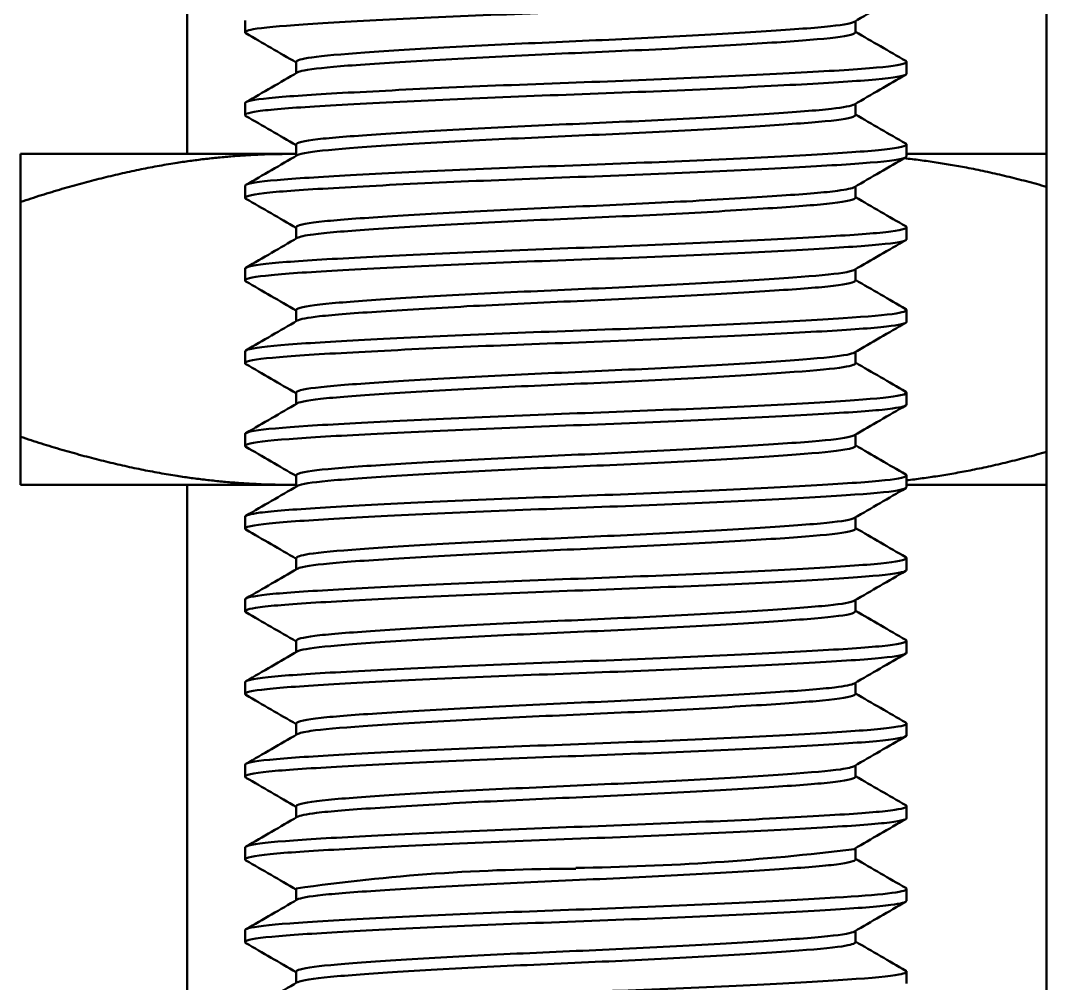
# Model space of a CAD drawing. Header units: millimetres. Extents: x 0 to 420, y 0 to 297.
# Drawn here: x 253.1 to 254.872, y 234.16 to 235.823 of the extents above; entities that cross this region are included whole.
import ezdxf

# ---------------------------------------------------------------- set-up
doc = ezdxf.new("R2010")
doc.units = ezdxf.units.MM
doc.header["$LTSCALE"] = 0.75
doc.layers.add('Visible', color=7, linetype='Continuous', lineweight=50)

msp = doc.modelspace()

# ---------------------------------------------------------------- linework, layer by layer
at = {"layer": 'Visible', "extrusion": (0, 1, 0)}
for p, q in [((254.8725, 238.7028), (254.8725, 222.9886)), ((253.3876, 235.5925), (253.3876, 236.3068)), ((253.4879, 235.8026), (253.4879, 235.823)), ((254.5424, 235.822), (254.5424, 235.8026)), ((253.5763, 235.7516), (253.5763, 235.7322)), ((254.6307, 235.7311), (254.6307, 235.7516)), ((253.4879, 235.6597), (253.4879, 235.6801)), ((254.5424, 235.6791), (254.5424, 235.6597)), ((253.5763, 235.6087), (253.5763, 235.5893)), ((254.6307, 235.5883), (254.6307, 235.6087)), ((253.5642, 235.5925), (253.0999, 235.5925)), ((253.0999, 235.5925), (253.0999, 235.5096)), ((253.5763, 235.5925), (253.5642, 235.5925)), ((254.8725, 235.5925), (254.6307, 235.5925)), ((253.4879, 235.5169), (253.4879, 235.5373)), ((254.5424, 235.5363), (254.5424, 235.5169)), ((253.0999, 235.5096), (253.0999, 235.104)), ((253.5763, 235.4658), (253.5763, 235.4464)), ((254.6307, 235.4454), (254.6307, 235.4658)), ((253.4879, 235.374), (253.4879, 235.3944)), ((254.5424, 235.3934), (254.5424, 235.374)), ((253.5763, 235.323), (253.5763, 235.3036)), ((254.6307, 235.3026), (254.6307, 235.323)), ((253.4879, 235.2311), (253.4879, 235.2516)), ((254.5424, 235.2505), (254.5424, 235.2311)), ((253.5763, 235.1801), (253.5763, 235.1607)), ((254.6307, 235.1597), (254.6307, 235.1801)), ((253.0999, 235.0211), (253.0999, 235.104)), ((253.4879, 235.0883), (253.4879, 235.1087)), ((254.5424, 235.1077), (254.5424, 235.0883)), ((253.5763, 235.0373), (253.5763, 235.0179)), ((254.6307, 235.0169), (254.6307, 235.0373)), ((253.5642, 235.0211), (253.0999, 235.0211)), ((253.3876, 220.4644), (253.3876, 235.0211)), ((253.5763, 235.0211), (253.5642, 235.0211)), ((254.8725, 235.0211), (254.6307, 235.0211)), ((253.4879, 234.9454), (253.4879, 234.9658)), ((254.5424, 234.9648), (254.5424, 234.9454)), ((253.5763, 234.8944), (253.5763, 234.875)), ((254.6307, 234.874), (254.6307, 234.8944)), ((253.4879, 234.8026), (253.4879, 234.823)), ((254.5424, 234.822), (254.5424, 234.8026)), ((253.5763, 234.7516), (253.5763, 234.7322)), ((254.6307, 234.7311), (254.6307, 234.7516)), ((253.4879, 234.6597), (253.4879, 234.6801)), ((254.5424, 234.6791), (254.5424, 234.6597)), ((253.5763, 234.6087), (253.5763, 234.5893)), ((254.6307, 234.5883), (254.6307, 234.6087)), ((253.4879, 234.5169), (253.4879, 234.5373)), ((254.5424, 234.5363), (254.5424, 234.5169)), ((253.5763, 234.4658), (253.5763, 234.4464)), ((254.6307, 234.4454), (254.6307, 234.4658)), ((253.4879, 234.374), (253.4879, 234.3944)), ((254.5424, 234.3934), (254.5424, 234.374)), ((253.5763, 234.323), (253.5763, 234.3036)), ((254.6307, 234.3026), (254.6307, 234.323)), ((253.4879, 234.2311), (253.4879, 234.2516)), ((254.5424, 234.2505), (254.5424, 234.2311)), ((253.5763, 234.1801), (253.5763, 234.1607)), ((254.6307, 234.1597), (254.6307, 234.1801))]:
    msp.add_line(p, q, dxfattribs=at)
at = {"layer": 'Visible', "extrusion": (1e-16, 0, -1)}
for centre, radius, start, end in [((-254.0048, 238.7948), 4.4356, 263.0605, 269.296), ((-254.0546, 230.9506), 3.4071, 81.9267, 90.0789)]:
    msp.add_arc(centre, radius, start, end, dxfattribs=at)
at = {"layer": 'Visible'}
for points, knots in [([(253.4894, 235.8009), (253.4853, 235.8032), (253.4896, 235.8055), (253.518, 235.8108), (253.5472, 235.8134), (253.6309, 235.819), (253.6857, 235.822), (253.8113, 235.8283), (253.8806, 235.8313), (254.025, 235.8371), (254.0988, 235.8396), (254.245, 235.8455), (254.3158, 235.8487), (254.4393, 235.8549), (254.4915, 235.8579), (254.5747, 235.8634), (254.6042, 235.8662), (254.6269, 235.8708), (254.6307, 235.8724), (254.6307, 235.874)], [48.795659, 48.795659, 48.795659, 48.795659, 48.913837, 48.913837, 49.065648, 49.065648, 49.224631, 49.224631, 49.379815, 49.379815, 49.53329, 49.53329, 49.692746, 49.692746, 49.846161, 49.846161, 50.004299, 50.004299, 50.084984, 50.084984, 50.084984, 50.084984]), ([(254.5406, 235.821), (254.5405, 235.8209), (254.5404, 235.8208), (254.5346, 235.8178), (254.5172, 235.8148), (254.4598, 235.8093), (254.4194, 235.8065), (254.3218, 235.8003), (254.2659, 235.7971), (254.1473, 235.7911), (254.0861, 235.7885), (253.9612, 235.7829), (253.8989, 235.7799), (253.7859, 235.7736), (253.7361, 235.7705), (253.6545, 235.7648), (253.6232, 235.7622), (253.5853, 235.7569), (253.5763, 235.7542), (253.5763, 235.7516)], [-21.794783, -21.794783, -21.794783, -21.794783, -21.792212, -21.792212, -21.66296, -21.66296, -21.528393, -21.528393, -21.395827, -21.395827, -21.26768, -21.26768, -21.133468, -21.133468, -21.002371, -21.002371, -20.872942, -20.872942, -20.759708, -20.759708, -20.759708, -20.759708]), ([(253.578, 235.7332), (253.5801, 235.7344), (253.5841, 235.7356), (253.6046, 235.7397), (253.6302, 235.7423), (253.7028, 235.7479), (253.7499, 235.751), (253.8572, 235.7573), (253.9161, 235.7603), (254.0387, 235.7661), (254.1013, 235.7686), (254.2245, 235.7745), (254.2838, 235.7777), (254.3868, 235.7839), (254.4301, 235.7868), (254.4988, 235.7923), (254.5229, 235.7952), (254.5397, 235.7997), (254.5424, 235.8011), (254.5424, 235.8026)], [-23.923162, -23.923162, -23.923162, -23.923162, -23.870868, -23.870868, -23.742737, -23.742737, -23.608597, -23.608597, -23.477885, -23.477885, -23.347995, -23.347995, -23.213716, -23.213716, -23.084504, -23.084504, -22.95031, -22.95031, -22.888866, -22.888866, -22.888866, -22.888866]), ([(254.6293, 235.7533), (254.6309, 235.7523), (254.6312, 235.7514), (254.6268, 235.7474), (254.6094, 235.7444), (254.5478, 235.7388), (254.5036, 235.7361), (254.3939, 235.73), (254.3293, 235.7269), (254.191, 235.7208), (254.119, 235.718), (253.9709, 235.7126), (253.8963, 235.7096), (253.7593, 235.7034), (253.6979, 235.7002), (253.5964, 235.6944), (253.5567, 235.6918), (253.502, 235.6862), (253.4879, 235.6832), (253.4879, 235.6801)], [51.729786, 51.729786, 51.729786, 51.729786, 51.777157, 51.777157, 51.931148, 51.931148, 52.088362, 52.088362, 52.246432, 52.246432, 52.398716, 52.398716, 52.557939, 52.557939, 52.714232, 52.714232, 52.866862, 52.866862, 53.021233, 53.021233, 53.021233, 53.021233]), ([(253.4894, 235.658), (253.4845, 235.6608), (253.4916, 235.6636), (253.5304, 235.6692), (253.5636, 235.6718), (253.655, 235.6775), (253.7135, 235.6807), (253.8442, 235.6869), (253.9146, 235.6899), (254.061, 235.6956), (254.1356, 235.6982), (254.28, 235.7042), (254.3483, 235.7074), (254.4656, 235.7135), (254.5141, 235.7164), (254.5896, 235.7218), (254.6149, 235.7247), (254.6289, 235.729), (254.6307, 235.7301), (254.6307, 235.7311)], [46.273672, 46.273672, 46.273672, 46.273672, 46.415361, 46.415361, 46.567776, 46.567776, 46.728299, 46.728299, 46.88266, 46.88266, 47.038323, 47.038323, 47.196838, 47.196838, 47.349421, 47.349421, 47.508406, 47.508406, 47.563825, 47.563825, 47.563825, 47.563825]), ([(254.5406, 235.6781), (254.5361, 235.6755), (254.5227, 235.6729), (254.4753, 235.6676), (254.4388, 235.665), (254.3472, 235.6589), (254.293, 235.6558), (254.1765, 235.6497), (254.1156, 235.6468), (253.9904, 235.6415), (253.9271, 235.6384), (253.8106, 235.6322), (253.7582, 235.6291), (253.6713, 235.6232), (253.6372, 235.6207), (253.5889, 235.615), (253.5763, 235.6118), (253.5763, 235.6087)], [-19.667134, -19.667134, -19.667134, -19.667134, -19.554404, -19.554404, -19.422325, -19.422325, -19.28887, -19.28887, -19.160333, -19.160333, -19.026056, -19.026056, -18.894077, -18.894077, -18.765474, -18.765474, -18.63138, -18.63138, -18.63138, -18.63138]), ([(253.578, 235.5903), (253.5809, 235.592), (253.5873, 235.5936), (253.6151, 235.5981), (253.6441, 235.6006), (253.7229, 235.6064), (253.7729, 235.6096), (253.8842, 235.6158), (253.9439, 235.6188), (254.0681, 235.6245), (254.1313, 235.6271), (254.253, 235.6332), (254.3102, 235.6363), (254.4081, 235.6424), (254.4483, 235.6453), (254.5105, 235.6506), (254.5309, 235.6537), (254.5412, 235.6578), (254.5424, 235.6587), (254.5424, 235.6597)], [-26.049729, -26.049729, -26.049729, -26.049729, -25.978395, -25.978395, -25.849734, -25.849734, -25.714657, -25.714657, -25.584739, -25.584739, -25.453028, -25.453028, -25.319651, -25.319651, -25.191198, -25.191198, -25.057078, -25.057078, -25.015503, -25.015503, -25.015503, -25.015503]), ([(254.6293, 235.6104), (254.63, 235.61), (254.6305, 235.6096), (254.632, 235.6061), (254.619, 235.603), (254.5661, 235.5973), (254.5266, 235.5947), (254.4246, 235.5888), (254.3624, 235.5856), (254.227, 235.5795), (254.1554, 235.5765), (254.0065, 235.571), (253.9306, 235.5681), (253.7892, 235.5619), (253.725, 235.5588), (253.6173, 235.5528), (253.5742, 235.5502), (253.5107, 235.5446), (253.4921, 235.5415), (253.4881, 235.538), (253.4879, 235.5376), (253.4879, 235.5373)], [54.254869, 54.254869, 54.254869, 54.254869, 54.276559, 54.276559, 54.431469, 54.431469, 54.586099, 54.586099, 54.745228, 54.745228, 54.898367, 54.898367, 55.058495, 55.058495, 55.21556, 55.21556, 55.367543, 55.367543, 55.526702, 55.526702, 55.545634, 55.545634, 55.545634, 55.545634]), ([(253.4894, 235.5152), (253.489, 235.5154), (253.4887, 235.5156), (253.4851, 235.5189), (253.4961, 235.5219), (253.5453, 235.5277), (253.5828, 235.5302), (253.6815, 235.5361), (253.7426, 235.5393), (253.8767, 235.5455), (253.948, 235.5484), (254.0961, 235.554), (254.1716, 235.5568), (254.314, 235.5629), (254.3796, 235.5661), (254.4903, 235.5721), (254.5352, 235.5748), (254.6026, 235.5803), (254.6233, 235.5833), (254.6302, 235.5871), (254.6307, 235.5877), (254.6307, 235.5883)], [43.752039, 43.752039, 43.752039, 43.752039, 43.762619, 43.762619, 43.917772, 43.917772, 44.071403, 44.071403, 44.230823, 44.230823, 44.384208, 44.384208, 44.542616, 44.542616, 44.700003, 44.700003, 44.851872, 44.851872, 45.01088, 45.01088, 45.041551, 45.041551, 45.041551, 45.041551]), ([(254.5406, 235.5353), (254.5369, 235.5331), (254.5272, 235.531), (254.4899, 235.526), (254.4571, 235.5235), (254.3718, 235.5176), (254.3195, 235.5144), (254.2053, 235.5082), (254.1449, 235.5053), (254.0192, 235.4998), (253.9551, 235.4969), (253.8353, 235.4907), (253.7806, 235.4876), (253.6887, 235.4816), (253.6517, 235.479), (253.597, 235.4734), (253.5807, 235.4703), (253.5765, 235.4667), (253.5763, 235.4663), (253.5763, 235.4658)], [-17.53817, -17.53817, -17.53817, -17.53817, -17.4454, -17.4454, -17.315243, -17.315243, -17.180898, -17.180898, -17.051618, -17.051618, -16.91704, -16.91704, -16.784445, -16.784445, -16.656274, -16.656274, -16.522037, -16.522037, -16.502876, -16.502876, -16.502876, -16.502876]), ([(253.578, 235.4475), (253.5817, 235.4496), (253.5911, 235.4517), (253.6276, 235.4565), (253.6601, 235.4591), (253.7449, 235.465), (253.797, 235.4682), (253.9109, 235.4743), (253.9713, 235.4773), (254.0969, 235.4828), (254.1609, 235.4856), (254.2809, 235.4918), (254.3358, 235.495), (254.4282, 235.501), (254.4654, 235.5036), (254.5208, 235.5092), (254.5375, 235.5122), (254.5421, 235.5159), (254.5424, 235.5164), (254.5424, 235.5169)], [-28.174639, -28.174639, -28.174639, -28.174639, -28.083721, -28.083721, -27.953901, -27.953901, -27.819692, -27.819692, -27.690547, -27.690547, -27.556425, -27.556425, -27.423957, -27.423957, -27.295978, -27.295978, -27.161944, -27.161944, -27.14093, -27.14093, -27.14093, -27.14093]), ([(254.6293, 235.4676), (254.6345, 235.4645), (254.6258, 235.4615), (254.5814, 235.4557), (254.5463, 235.4532), (254.4514, 235.4474), (254.3917, 235.4442), (254.2593, 235.438), (254.1884, 235.435), (254.0412, 235.4294), (253.9662, 235.4267), (253.8227, 235.4206), (253.7556, 235.4175), (253.6414, 235.4114), (253.5946, 235.4086), (253.5228, 235.4032), (253.4996, 235.4002), (253.489, 235.3962), (253.4879, 235.3953), (253.4879, 235.3944)], [56.778631, 56.778631, 56.778631, 56.778631, 56.931806, 56.931806, 57.084802, 57.084802, 57.244918, 57.244918, 57.398928, 57.398928, 57.555887, 57.555887, 57.713987, 57.713987, 57.866277, 57.866277, 58.025454, 58.025454, 58.069535, 58.069535, 58.069535, 58.069535]), ([(253.4894, 235.3723), (253.4881, 235.373), (253.4877, 235.3737), (253.4893, 235.3775), (253.5047, 235.3805), (253.5624, 235.3862), (253.6044, 235.3888), (253.7106, 235.3948), (253.7741, 235.398), (253.9112, 235.4041), (253.9831, 235.407), (254.1313, 235.4123), (254.2063, 235.4153), (254.3453, 235.4215), (254.408, 235.4246), (254.5125, 235.4306), (254.5538, 235.4331), (254.6132, 235.4388), (254.6295, 235.4419), (254.6307, 235.4452), (254.6307, 235.4453), (254.6307, 235.4454)], [41.22969, 41.22969, 41.22969, 41.22969, 41.265501, 41.265501, 41.419849, 41.419849, 41.575735, 41.575735, 41.734229, 41.734229, 41.886796, 41.886796, 42.045821, 42.045821, 42.20232, 42.20232, 42.354395, 42.354395, 42.513477, 42.513477, 42.51993, 42.51993, 42.51993, 42.51993]), ([(254.5406, 235.3924), (254.5377, 235.3907), (254.531, 235.389), (254.5024, 235.3845), (254.4731, 235.3819), (254.3938, 235.3761), (254.3436, 235.373), (254.232, 235.3668), (254.1722, 235.3637), (254.0479, 235.3581), (253.9846, 235.3555), (253.863, 235.3494), (253.806, 235.3462), (253.7087, 235.3402), (253.6687, 235.3373), (253.6071, 235.3319), (253.5871, 235.3289), (253.5774, 235.3248), (253.5763, 235.3239), (253.5763, 235.323)], [-15.410091, -15.410091, -15.410091, -15.410091, -15.336813, -15.336813, -15.207887, -15.207887, -15.072698, -15.072698, -14.942667, -14.942667, -14.810572, -14.810572, -14.677088, -14.677088, -14.548522, -14.548522, -14.414219, -14.414219, -14.374441, -14.374441, -14.374441, -14.374441]), ([(253.578, 235.3046), (253.5825, 235.3072), (253.5955, 235.3097), (253.6419, 235.315), (253.6781, 235.3176), (253.769, 235.3236), (253.8231, 235.3268), (253.9394, 235.3329), (254.0002, 235.3358), (254.1255, 235.3411), (254.1888, 235.3441), (254.3057, 235.3504), (254.3583, 235.3535), (254.4457, 235.3594), (254.4801, 235.3619), (254.5293, 235.3676), (254.5423, 235.3708), (254.5424, 235.374), (254.5424, 235.374), (254.5424, 235.374)], [-30.300119, -30.300119, -30.300119, -30.300119, -30.189466, -30.189466, -30.057826, -30.057826, -29.924519, -29.924519, -29.796133, -29.796133, -29.662084, -29.662084, -29.530249, -29.530249, -29.401915, -29.401915, -29.266388, -29.266388, -29.266105, -29.266105, -29.266105, -29.266105]), ([(254.6293, 235.3247), (254.6337, 235.3221), (254.6282, 235.3196), (254.595, 235.3142), (254.564, 235.3116), (254.4768, 235.306), (254.4206, 235.3029), (254.2928, 235.2966), (254.223, 235.2936), (254.0777, 235.2878), (254.0036, 235.2853), (253.8582, 235.2794), (253.7884, 235.2762), (253.6676, 235.27), (253.617, 235.2671), (253.5368, 235.2616), (253.5091, 235.2587), (253.4906, 235.2543), (253.4879, 235.2529), (253.4879, 235.2516)], [59.303104, 59.303104, 59.303104, 59.303104, 59.432508, 59.432508, 59.58463, 59.58463, 59.74381, 59.74381, 59.89875, 59.89875, 60.053213, 60.053213, 60.21238, 60.21238, 60.36555, 60.36555, 60.525399, 60.525399, 60.593829, 60.593829, 60.593829, 60.593829]), ([(253.4894, 235.2294), (253.4875, 235.2305), (253.4874, 235.2316), (253.4939, 235.2358), (253.5137, 235.2389), (253.5809, 235.2445), (253.6276, 235.2473), (253.7412, 235.2535), (253.8069, 235.2566), (253.9465, 235.2627), (254.0188, 235.2653), (254.1666, 235.2708), (254.2406, 235.2739), (254.3753, 235.2801), (254.435, 235.2832), (254.5332, 235.289), (254.571, 235.2916), (254.619, 235.297), (254.6307, 235.2998), (254.6307, 235.3026)], [38.70682, 38.70682, 38.70682, 38.70682, 38.76142, 38.76142, 38.920495, 38.920495, 39.079202, 39.079202, 39.236579, 39.236579, 39.388493, 39.388493, 39.547565, 39.547565, 39.703182, 39.703182, 39.856235, 39.856235, 39.996984, 39.996984, 39.996984, 39.996984]), ([(254.5406, 235.2495), (254.5385, 235.2483), (254.5343, 235.247), (254.5132, 235.2429), (254.4873, 235.2403), (254.4142, 235.2347), (254.3669, 235.2316), (254.2592, 235.2253), (254.2003, 235.2223), (254.0776, 235.2165), (254.0149, 235.214), (253.8918, 235.2081), (253.8327, 235.2049), (253.7301, 235.1987), (253.687, 235.1958), (253.6187, 235.1903), (253.595, 235.1874), (253.5788, 235.1829), (253.5763, 235.1815), (253.5763, 235.1801)], [-13.280681, -13.280681, -13.280681, -13.280681, -13.226672, -13.226672, -13.098357, -13.098357, -12.964048, -12.964048, -12.833237, -12.833237, -12.70306, -12.70306, -12.568685, -12.568685, -12.439376, -12.439376, -12.304782, -12.304782, -12.245114, -12.245114, -12.245114, -12.245114]), ([(253.578, 235.1617), (253.578, 235.1618), (253.5781, 235.1618), (253.5834, 235.1648), (253.6005, 235.1678), (253.6573, 235.1733), (253.6974, 235.1761), (253.7943, 235.1823), (253.8501, 235.1854), (253.9685, 235.1914), (254.0297, 235.1941), (254.1546, 235.1996), (254.217, 235.2027), (254.3304, 235.2089), (254.3804, 235.212), (254.4626, 235.2178), (254.4941, 235.2203), (254.533, 235.2258), (254.5424, 235.2284), (254.5424, 235.2311)], [-32.423936, -32.423936, -32.423936, -32.423936, -32.423238, -32.423238, -32.294161, -32.294161, -32.160113, -32.160113, -32.027714, -32.027714, -31.899802, -31.899802, -31.765839, -31.765839, -31.634908, -31.634908, -31.505834, -31.505834, -31.390766, -31.390766, -31.390766, -31.390766]), ([(254.6293, 235.1818), (254.6328, 235.1798), (254.6299, 235.1777), (254.6069, 235.1727), (254.5799, 235.17), (254.5003, 235.1645), (254.4473, 235.1614), (254.3242, 235.1552), (254.2556, 235.1521), (254.1123, 235.1463), (254.0389, 235.1438), (253.8919, 235.138), (253.82, 235.1348), (253.6934, 235.1286), (253.6394, 235.1256), (253.5527, 235.1199), (253.5212, 235.1173), (253.4932, 235.1124), (253.4879, 235.1106), (253.4879, 235.1087)], [61.826578, 61.826578, 61.826578, 61.826578, 61.931533, 61.931533, 62.083544, 62.083544, 62.242666, 62.242666, 62.398508, 62.398508, 62.551395, 62.551395, 62.711569, 62.711569, 62.865629, 62.865629, 63.022365, 63.022365, 63.117284, 63.117284, 63.117284, 63.117284]), ([(253.4894, 235.0866), (253.4867, 235.0881), (253.4877, 235.0897), (253.502, 235.0944), (253.5264, 235.0974), (253.6004, 235.1028), (253.6482, 235.1057), (253.7643, 235.1118), (253.8321, 235.1149), (253.9761, 235.121), (254.0509, 235.1236), (254.1976, 235.1292), (254.2682, 235.1323), (254.3996, 235.1385), (254.4586, 235.1417), (254.5515, 235.1474), (254.5855, 235.15), (254.6226, 235.1551), (254.6307, 235.1574), (254.6307, 235.1597)], [36.183611, 36.183611, 36.183611, 36.183611, 36.263359, 36.263359, 36.422502, 36.422502, 36.574984, 36.574984, 36.733331, 36.733331, 36.889509, 36.889509, 37.043728, 37.043728, 37.204085, 37.204085, 37.356722, 37.356722, 37.474339, 37.474339, 37.474339, 37.474339]), ([(254.5406, 235.1067), (254.5393, 235.1059), (254.5371, 235.1051), (254.5229, 235.1014), (254.5004, 235.0986), (254.4335, 235.0932), (254.3889, 235.0901), (254.2851, 235.0839), (254.2272, 235.0808), (254.1061, 235.0749), (254.0441, 235.0724), (253.9197, 235.0666), (253.8587, 235.0635), (253.7514, 235.0572), (253.7056, 235.0542), (253.6319, 235.0486), (253.6051, 235.0459), (253.5809, 235.0411), (253.5763, 235.0392), (253.5763, 235.0373)], [-11.152147, -11.152147, -11.152147, -11.152147, -11.118352, -11.118352, -10.990065, -10.990065, -10.855795, -10.855795, -10.724225, -10.724225, -10.595276, -10.595276, -10.460055, -10.460055, -10.329993, -10.329993, -10.19788, -10.19788, -10.116464, -10.116464, -10.116464, -10.116464]), ([(253.578, 235.0189), (253.5789, 235.0194), (253.5801, 235.0199), (253.5906, 235.0234), (253.6112, 235.0262), (253.6743, 235.0316), (253.7172, 235.0346), (253.8185, 235.0408), (253.8757, 235.044), (253.9958, 235.0499), (254.0575, 235.0524), (254.1825, 235.0581), (254.2444, 235.0613), (254.3544, 235.0675), (254.4018, 235.0706), (254.4785, 235.0763), (254.507, 235.0788), (254.5362, 235.0839), (254.5424, 235.0861), (254.5424, 235.0883)], [-34.548379, -34.548379, -34.548379, -34.548379, -34.526953, -34.526953, -34.398635, -34.398635, -34.264657, -34.264657, -34.132891, -34.132891, -34.004625, -34.004625, -33.86917, -33.86917, -33.738922, -33.738922, -33.608211, -33.608211, -33.514646, -33.514646, -33.514646, -33.514646]), ([(254.6293, 235.039), (254.632, 235.0374), (254.631, 235.0358), (254.617, 235.0313), (254.5942, 235.0284), (254.5221, 235.023), (254.4726, 235.02), (254.3546, 235.0138), (254.2876, 235.0107), (254.1463, 235.0047), (254.0735, 235.0022), (253.9262, 234.9965), (253.8532, 234.9934), (253.7218, 234.9872), (253.6645, 234.9841), (253.5711, 234.9784), (253.5359, 234.9759), (253.4966, 234.9706), (253.4879, 234.9682), (253.4879, 234.9658)], [64.350741, 64.350741, 64.350741, 64.350741, 64.430501, 64.430501, 64.583305, 64.583305, 64.742439, 64.742439, 64.899186, 64.899186, 65.051275, 65.051275, 65.21045, 65.21045, 65.36545, 65.36545, 65.519778, 65.519778, 65.641631, 65.641631, 65.641631, 65.641631]), ([(253.4894, 234.9437), (253.4858, 234.9458), (253.4887, 234.9478), (253.512, 234.953), (253.5407, 234.9558), (253.6226, 234.9613), (253.6741, 234.9643), (253.7965, 234.9704), (253.8668, 234.9736), (254.0126, 234.9795), (254.0865, 234.982), (254.2314, 234.9878), (254.3009, 234.9909), (254.4275, 234.9971), (254.4829, 235.0002), (254.5682, 235.0058), (254.5982, 235.0084), (254.6255, 235.0131), (254.6307, 235.015), (254.6307, 235.0169)], [33.659198, 33.659198, 33.659198, 33.659198, 33.763436, 33.763436, 33.922429, 33.922429, 34.075851, 34.075851, 34.235299, 34.235299, 34.389308, 34.389308, 34.544499, 34.544499, 34.70369, 34.70369, 34.855733, 34.855733, 34.950128, 34.950128, 34.950128, 34.950128]), ([(254.5406, 234.9638), (254.5401, 234.9635), (254.5394, 234.9632), (254.5311, 234.9599), (254.5119, 234.957), (254.4512, 234.9516), (254.4095, 234.9486), (254.3098, 234.9424), (254.2532, 234.9393), (254.1338, 234.9334), (254.0723, 234.9308), (253.9477, 234.9251), (253.8859, 234.922), (253.7747, 234.9158), (253.7261, 234.9128), (253.647, 234.907), (253.6172, 234.9045), (253.5837, 234.8992), (253.5763, 234.8968), (253.5763, 234.8944)], [-9.022509, -9.022509, -9.022509, -9.022509, -9.009252, -9.009252, -8.880243, -8.880243, -8.745938, -8.745938, -8.613626, -8.613626, -8.485284, -8.485284, -8.350947, -8.350947, -8.220104, -8.220104, -8.089905, -8.089905, -7.986541, -7.986541, -7.986541, -7.986541]), ([(253.578, 234.876), (253.5797, 234.877), (253.5827, 234.878), (253.5996, 234.8819), (253.6236, 234.8846), (253.6931, 234.8901), (253.7389, 234.8932), (253.8443, 234.8994), (253.9027, 234.9025), (254.0245, 234.9083), (254.0867, 234.9108), (254.2106, 234.9167), (254.2708, 234.9198), (254.3762, 234.926), (254.4209, 234.929), (254.4924, 234.9346), (254.5179, 234.9373), (254.5387, 234.942), (254.5424, 234.9437), (254.5424, 234.9454)], [-36.671262, -36.671262, -36.671262, -36.671262, -36.629032, -36.629032, -36.501188, -36.501188, -36.367296, -36.367296, -36.236433, -36.236433, -36.107429, -36.107429, -35.97296, -35.97296, -35.843595, -35.843595, -35.710922, -35.710922, -35.638687, -35.638687, -35.638687, -35.638687]), ([(254.6293, 234.8961), (254.6311, 234.8951), (254.6312, 234.894), (254.625, 234.8899), (254.6064, 234.8869), (254.5424, 234.8813), (254.497, 234.8786), (254.3852, 234.8725), (254.32, 234.8693), (254.181, 234.8633), (254.1088, 234.8605), (253.9609, 234.8551), (253.8866, 234.852), (253.7508, 234.8458), (253.6903, 234.8427), (253.5905, 234.8369), (253.5518, 234.8343), (253.5007, 234.8288), (253.4879, 234.8259), (253.4879, 234.823)], [66.874447, 66.874447, 66.874447, 66.874447, 66.928714, 66.928714, 67.082369, 67.082369, 67.240341, 67.240341, 67.39803, 67.39803, 67.550076, 67.550076, 67.709207, 67.709207, 67.865128, 67.865128, 68.017941, 68.017941, 68.1651, 68.1651, 68.1651, 68.1651]), ([(253.4894, 234.8009), (253.4849, 234.8034), (253.4906, 234.806), (253.5248, 234.8115), (253.5572, 234.8142), (253.6456, 234.8198), (253.7005, 234.8228), (253.8286, 234.8291), (253.9011, 234.8322), (254.0485, 234.838), (254.1216, 234.8405), (254.2644, 234.8464), (254.3326, 234.8495), (254.4543, 234.8557), (254.5064, 234.8587), (254.584, 234.8642), (254.6098, 234.8669), (254.6279, 234.8713), (254.6307, 234.8726), (254.6307, 234.874)], [31.1348, 31.1348, 31.1348, 31.1348, 31.265613, 31.265613, 31.421726, 31.421726, 31.576099, 31.576099, 31.736622, 31.736622, 31.889288, 31.889288, 32.04545, 32.04545, 32.204629, 32.204629, 32.356818, 32.356818, 32.426083, 32.426083, 32.426083, 32.426083]), ([(254.5406, 234.821), (254.5357, 234.8181), (254.5203, 234.8153), (254.4679, 234.8099), (254.4294, 234.8072), (254.3349, 234.801), (254.2798, 234.7979), (254.1623, 234.7918), (254.1013, 234.7891), (253.9762, 234.7836), (253.9134, 234.7806), (253.7985, 234.7744), (253.7473, 234.7713), (253.663, 234.7654), (253.6303, 234.7629), (253.5871, 234.7574), (253.5763, 234.7545), (253.5763, 234.7516)], [-6.893404, -6.893404, -6.893404, -6.893404, -6.771207, -6.771207, -6.637927, -6.637927, -6.504853, -6.504853, -6.376536, -6.376536, -6.242236, -6.242236, -6.110633, -6.110633, -5.981659, -5.981659, -5.857553, -5.857553, -5.857553, -5.857553]), ([(253.578, 234.7332), (253.5805, 234.7346), (253.5856, 234.736), (253.6095, 234.7403), (253.6367, 234.7429), (253.7125, 234.7486), (253.7614, 234.7517), (253.8712, 234.758), (253.9306, 234.761), (254.054, 234.7667), (254.1169, 234.7693), (254.2394, 234.7753), (254.2976, 234.7785), (254.398, 234.7846), (254.4397, 234.7875), (254.5051, 234.7929), (254.5272, 234.7959), (254.5405, 234.8002), (254.5424, 234.8014), (254.5424, 234.8026)], [-38.794499, -38.794499, -38.794499, -38.794499, -38.733088, -38.733088, -38.604891, -38.604891, -38.469507, -38.469507, -38.339328, -38.339328, -38.208688, -38.208688, -38.074998, -38.074998, -37.946325, -37.946325, -37.812424, -37.812424, -37.761326, -37.761326, -37.761326, -37.761326]), ([(254.6293, 234.7533), (254.6303, 234.7527), (254.6308, 234.7521), (254.6305, 234.7484), (254.6162, 234.7454), (254.5604, 234.7397), (254.5195, 234.7371), (254.415, 234.7311), (254.352, 234.728), (254.2156, 234.7218), (254.1439, 234.7189), (253.9955, 234.7135), (253.9203, 234.7106), (253.7804, 234.7044), (253.7171, 234.7012), (253.6111, 234.6953), (253.569, 234.6927), (253.5077, 234.6871), (253.4904, 234.684), (253.488, 234.6806), (253.4879, 234.6804), (253.4879, 234.6801)], [69.398513, 69.398513, 69.398513, 69.398513, 69.428462, 69.428462, 69.583126, 69.583126, 69.73854, 69.73854, 69.897383, 69.897383, 70.050271, 70.050271, 70.209438, 70.209438, 70.366274, 70.366274, 70.518362, 70.518362, 70.677562, 70.677562, 70.68966, 70.68966, 70.68966, 70.68966]), ([(253.4894, 234.658), (253.484, 234.6611), (253.4933, 234.6642), (253.5397, 234.6701), (253.5759, 234.6726), (253.6708, 234.6784), (253.729, 234.6814), (253.8615, 234.6877), (253.9349, 234.6908), (254.0824, 234.6964), (254.155, 234.699), (254.2957, 234.7049), (254.3623, 234.7081), (254.4794, 234.7143), (254.5283, 234.7172), (254.5982, 234.7227), (254.6197, 234.7256), (254.6297, 234.7295), (254.6307, 234.7303), (254.6307, 234.7311)], [28.611694, 28.611694, 28.611694, 28.611694, 28.768767, 28.768767, 28.922569, 28.922569, 29.077732, 29.077732, 29.236827, 29.236827, 29.388764, 29.388764, 29.545676, 29.545676, 29.706053, 29.706053, 29.859058, 29.859058, 29.901877, 29.901877, 29.901877, 29.901877]), ([(254.5406, 234.6781), (254.5365, 234.6757), (254.5249, 234.6733), (254.4826, 234.6683), (254.4479, 234.6657), (254.3595, 234.6597), (254.3062, 234.6565), (254.1907, 234.6504), (254.1301, 234.6475), (254.0046, 234.6421), (253.941, 234.6391), (253.8229, 234.6329), (253.7693, 234.6298), (253.6799, 234.6238), (253.6443, 234.6213), (253.5928, 234.6156), (253.5783, 234.6125), (253.5763, 234.6091), (253.5763, 234.6089), (253.5763, 234.6087)], [-4.763696, -4.763696, -4.763696, -4.763696, -4.660565, -4.660565, -4.529336, -4.529336, -4.395268, -4.395268, -4.266227, -4.266227, -4.13189, -4.13189, -3.999544, -3.999544, -3.871174, -3.871174, -3.736806, -3.736806, -3.727277, -3.727277, -3.727277, -3.727277]), ([(253.578, 234.5903), (253.5813, 234.5922), (253.5892, 234.5941), (253.6212, 234.5988), (253.6519, 234.6013), (253.7337, 234.6071), (253.7848, 234.6103), (253.8975, 234.6165), (253.9576, 234.6195), (254.0825, 234.6251), (254.1461, 234.6278), (254.267, 234.6339), (254.3231, 234.6371), (254.4182, 234.6431), (254.457, 234.6459), (254.5158, 234.6513), (254.5344, 234.6544), (254.5417, 234.6582), (254.5424, 234.659), (254.5424, 234.6597)], [-40.916598, -40.916598, -40.916598, -40.916598, -40.835507, -40.835507, -40.706572, -40.706572, -40.572175, -40.572175, -40.442879, -40.442879, -40.310279, -40.310279, -40.177593, -40.177593, -40.049689, -40.049689, -39.915854, -39.915854, -39.884497, -39.884497, -39.884497, -39.884497]), ([(254.6293, 234.6104), (254.6294, 234.6103), (254.6296, 234.6102), (254.6342, 234.6071), (254.6243, 234.604), (254.5771, 234.5982), (254.5407, 234.5957), (254.4438, 234.5898), (254.3833, 234.5866), (254.2499, 234.5804), (254.1789, 234.5775), (254.0312, 234.5719), (253.9559, 234.5692), (253.8129, 234.563), (253.7467, 234.5599), (253.6343, 234.5538), (253.5885, 234.5511), (253.5191, 234.5456), (253.4973, 234.5426), (253.4887, 234.5387), (253.4879, 234.538), (253.4879, 234.5373)], [71.922819, 71.922819, 71.922819, 71.922819, 71.927354, 71.927354, 72.082879, 72.082879, 72.23627, 72.23627, 72.396091, 72.396091, 72.549843, 72.549843, 72.707637, 72.707637, 72.865434, 72.865434, 73.017547, 73.017547, 73.176714, 73.176714, 73.213632, 73.213632, 73.213632, 73.213632]), ([(253.4894, 234.5152), (253.4886, 234.5156), (253.4881, 234.516), (253.4867, 234.5196), (253.5007, 234.5228), (253.5563, 234.5286), (253.596, 234.5311), (253.6974, 234.537), (253.7587, 234.5401), (253.8957, 234.5463), (253.9702, 234.5493), (254.1183, 234.5547), (254.1903, 234.5575), (254.3287, 234.5636), (254.3933, 234.5667), (254.5031, 234.5728), (254.5474, 234.5755), (254.6092, 234.5811), (254.6266, 234.5841), (254.6305, 234.5875), (254.6307, 234.5879), (254.6307, 234.5883)], [26.088865, 26.088865, 26.088865, 26.088865, 26.110922, 26.110922, 26.271438, 26.271438, 26.423962, 26.423962, 26.580113, 26.580113, 26.739209, 26.739209, 26.89136, 26.89136, 27.049285, 27.049285, 27.20643, 27.20643, 27.360281, 27.360281, 27.379232, 27.379232, 27.379232, 27.379232]), ([(254.5406, 234.5353), (254.5373, 234.5333), (254.5292, 234.5314), (254.4964, 234.5267), (254.4654, 234.5242), (254.3831, 234.5183), (254.3318, 234.5151), (254.2189, 234.5089), (254.1588, 234.506), (254.0338, 234.5004), (253.9701, 234.4976), (253.8493, 234.4915), (253.7935, 234.4884), (253.6988, 234.4823), (253.6603, 234.4796), (253.602, 234.4741), (253.5837, 234.4711), (253.5769, 234.4672), (253.5763, 234.4665), (253.5763, 234.4658)], [-2.633776, -2.633776, -2.633776, -2.633776, -2.550765, -2.550765, -2.421247, -2.421247, -2.286416, -2.286416, -2.156696, -2.156696, -2.023396, -2.023396, -1.890286, -1.890286, -1.761937, -1.761937, -1.627605, -1.627605, -1.597832, -1.597832, -1.597832, -1.597832]), ([(253.578, 234.4475), (253.5821, 234.4498), (253.5933, 234.4521), (253.6348, 234.4572), (253.6692, 234.4598), (253.7572, 234.4658), (253.8104, 234.4689), (253.9256, 234.4751), (253.9862, 234.478), (254.1117, 234.4834), (254.1754, 234.4863), (254.2938, 234.4925), (254.3475, 234.4957), (254.4373, 234.5016), (254.4731, 234.5042), (254.5252, 234.5098), (254.54, 234.5129), (254.5423, 234.5163), (254.5424, 234.5166), (254.5424, 234.5169)], [-43.038414, -43.038414, -43.038414, -43.038414, -42.937275, -42.937275, -42.806707, -42.806707, -42.673088, -42.673088, -42.544483, -42.544483, -42.410654, -42.410654, -42.278753, -42.278753, -42.150895, -42.150895, -42.01704, -42.01704, -42.005976, -42.005976, -42.005976, -42.005976]), ([(254.6293, 234.4676), (254.6339, 234.4649), (254.6276, 234.4622), (254.5915, 234.4567), (254.5593, 234.4541), (254.4697, 234.4484), (254.4119, 234.4452), (254.282, 234.439), (254.2118, 234.436), (254.0659, 234.4303), (253.9915, 234.4277), (253.8466, 234.4217), (253.7778, 234.4185), (253.659, 234.4124), (253.6096, 234.4095), (253.5322, 234.4041), (253.506, 234.4011), (253.4901, 234.3968), (253.4879, 234.3956), (253.4879, 234.3944)], [74.447164, 74.447164, 74.447164, 74.447164, 74.583209, 74.583209, 74.735628, 74.735628, 74.896602, 74.896602, 75.051374, 75.051374, 75.206688, 75.206688, 75.365649, 75.365649, 75.518647, 75.518647, 75.677874, 75.677874, 75.739011, 75.739011, 75.739011, 75.739011]), ([(253.4894, 234.3723), (253.4878, 234.3732), (253.4875, 234.3742), (253.492, 234.3783), (253.5105, 234.3813), (253.5738, 234.3869), (253.6169, 234.3895), (253.7244, 234.3955), (253.7886, 234.3986), (253.9299, 234.4048), (254.0059, 234.4077), (254.1548, 234.4132), (254.2263, 234.4162), (254.3619, 234.4223), (254.4241, 234.4255), (254.5263, 234.4314), (254.5658, 234.434), (254.6177, 234.4396), (254.6307, 234.4425), (254.6307, 234.4454)], [23.566487, 23.566487, 23.566487, 23.566487, 23.61376, 23.61376, 23.772788, 23.772788, 23.924649, 23.924649, 24.081566, 24.081566, 24.241629, 24.241629, 24.394627, 24.394627, 24.553607, 24.553607, 24.708148, 24.708148, 24.856244, 24.856244, 24.856244, 24.856244]), ([(253.578, 234.3046), (253.5829, 234.3074), (253.5978, 234.3102), (253.6484, 234.3154), (253.6847, 234.3181), (253.7755, 234.324), (253.8297, 234.3272), (253.9491, 234.3334), (254.0134, 234.3363), (254.1393, 234.3418), (254.1999, 234.3447), (254.3145, 234.3509), (254.3672, 234.354), (254.4537, 234.36), (254.4872, 234.3625), (254.5313, 234.3681), (254.5424, 234.3711), (254.5424, 234.374)], [-45.159779, -45.159779, -45.159779, -45.159779, -45.039793, -45.039793, -44.912058, -44.912058, -44.780099, -44.780099, -44.645402, -44.645402, -44.516714, -44.516714, -44.382996, -44.382996, -44.252964, -44.252964, -44.128039, -44.128039, -44.128039, -44.128039]), ([(254.6307, 234.323), (254.6307, 234.3203), (254.6196, 234.3176), (254.5768, 234.3126), (254.5463, 234.3104), (254.4617, 234.3051), (254.4053, 234.3021), (254.2754, 234.2958), (254.2028, 234.2927), (254.0557, 234.287), (253.9828, 234.2845), (253.8409, 234.2786), (253.7733, 234.2755), (253.6537, 234.2693), (253.6031, 234.2662), (253.5287, 234.2609), (253.5046, 234.258), (253.4899, 234.2539), (253.4879, 234.2527), (253.4879, 234.2516)], [0.000001, 0.000001, 0.000001, 0.000001, 0.137013, 0.137013, 0.268651, 0.268651, 0.42334, 0.42334, 0.582491, 0.582491, 0.734712, 0.734712, 0.891145, 0.891145, 1.050181, 1.050181, 1.202541, 1.202541, 1.261215, 1.261215, 1.261215, 1.261215]), ([(253.4894, 234.2294), (253.4869, 234.2309), (253.4875, 234.2323), (253.4995, 234.2369), (253.5225, 234.2399), (253.5941, 234.2453), (253.6409, 234.2481), (253.755, 234.2542), (253.822, 234.2573), (253.9655, 234.2634), (254.0405, 234.2661), (254.1878, 234.2717), (254.2586, 234.2747), (254.3911, 234.2809), (254.4509, 234.2841), (254.5459, 234.2899), (254.5812, 234.2924), (254.6215, 234.2977), (254.6307, 234.3001), (254.6307, 234.3026)], [21.044653, 21.044653, 21.044653, 21.044653, 21.117093, 21.117093, 21.276135, 21.276135, 21.428283, 21.428283, 21.586229, 21.586229, 21.743112, 21.743112, 21.896975, 21.896975, 22.056935, 22.056935, 22.209828, 22.209828, 22.33455, 22.33455, 22.33455, 22.33455]), ([(254.5406, 234.2495), (254.5383, 234.2482), (254.5337, 234.2469), (254.5109, 234.2426), (254.4834, 234.2399), (254.4085, 234.2343), (254.3621, 234.2313), (254.2536, 234.225), (254.1923, 234.2219), (254.0676, 234.2161), (254.0058, 234.2136), (253.885, 234.2077), (253.8274, 234.2046), (253.7246, 234.1984), (253.6807, 234.1953), (253.6154, 234.1899), (253.5936, 234.1871), (253.5786, 234.1828), (253.5763, 234.1815), (253.5763, 234.1801)], [-19.442702, -19.442702, -19.442702, -19.442702, -19.384882, -19.384882, -19.252874, -19.252874, -19.122252, -19.122252, -18.986433, -18.986433, -18.857307, -18.857307, -18.725168, -18.725168, -18.590516, -18.590516, -18.461766, -18.461766, -18.403989, -18.403989, -18.403989, -18.403989]), ([(253.578, 234.1617), (253.5783, 234.1619), (253.5786, 234.162), (253.5856, 234.1653), (253.6048, 234.1684), (253.665, 234.1738), (253.7043, 234.1766), (253.8005, 234.1827), (253.857, 234.1858), (253.9782, 234.1919), (254.0417, 234.1946), (254.1663, 234.2002), (254.2263, 234.2032), (254.3384, 234.2094), (254.3891, 234.2126), (254.4698, 234.2184), (254.4998, 234.2209), (254.5344, 234.2262), (254.5424, 234.2287), (254.5424, 234.2311)], [-47.280186, -47.280186, -47.280186, -47.280186, -47.273541, -47.273541, -47.139756, -47.139756, -47.011813, -47.011813, -46.879019, -46.879019, -46.746938, -46.746938, -46.617558, -46.617558, -46.48306, -46.48306, -46.354403, -46.354403, -46.248477, -46.248477, -46.248477, -46.248477]), ([(254.6293, 234.1818), (254.6332, 234.1796), (254.6293, 234.1773), (254.6016, 234.172), (254.5713, 234.1693), (254.4867, 234.1637), (254.4338, 234.1607), (254.3091, 234.1545), (254.2378, 234.1513), (254.0913, 234.1455), (254.0177, 234.143), (253.8737, 234.1372), (253.8047, 234.1341), (253.68, 234.1279), (253.6259, 234.1248), (253.5438, 234.1193), (253.5155, 234.1166), (253.4921, 234.112), (253.4879, 234.1104), (253.4879, 234.1087)], [2.493121, 2.493121, 2.493121, 2.493121, 2.608232, 2.608232, 2.765728, 2.765728, 2.91933, 2.91933, 3.079, 3.079, 3.232154, 3.232154, 3.387528, 3.387528, 3.5465, 3.5465, 3.698298, 3.698298, 3.782447, 3.782447, 3.782447, 3.782447])]:
    msp.add_open_spline(points, degree=3, knots=knots, dxfattribs=at)
for points in [[(254.6293, 235.8723), (254.5997, 235.8552), (254.5702, 235.8381), (254.5406, 235.821)], [(254.5424, 235.8036), (254.5713, 235.7868), (254.6003, 235.77), (254.6293, 235.7533)], [(253.5763, 235.7505), (253.5473, 235.7673), (253.5183, 235.7841), (253.4894, 235.8009)], [(253.4894, 235.6818), (253.5189, 235.6989), (253.5485, 235.716), (253.578, 235.7332)], [(254.6293, 235.7294), (254.5997, 235.7123), (254.5702, 235.6952), (254.5406, 235.6781)], [(254.5424, 235.6607), (254.5713, 235.6439), (254.6003, 235.6272), (254.6293, 235.6104)], [(253.5763, 235.6077), (253.5473, 235.6245), (253.5183, 235.6412), (253.4894, 235.658)], [(253.4894, 235.539), (253.5189, 235.5561), (253.5485, 235.5732), (253.578, 235.5903)], [(254.6293, 235.5866), (254.5997, 235.5695), (254.5702, 235.5524), (254.5406, 235.5353)], [(253.5763, 235.4648), (253.5473, 235.4816), (253.5183, 235.4984), (253.4894, 235.5152)], [(254.5424, 235.5179), (254.5713, 235.5011), (254.6003, 235.4843), (254.6293, 235.4676)], [(253.4894, 235.3961), (253.5189, 235.4132), (253.5485, 235.4303), (253.578, 235.4475)], [(254.6293, 235.4437), (254.5997, 235.4266), (254.5702, 235.4095), (254.5406, 235.3924)], [(253.5763, 235.322), (253.5473, 235.3388), (253.5183, 235.3555), (253.4894, 235.3723)], [(254.5424, 235.375), (254.5713, 235.3582), (254.6003, 235.3415), (254.6293, 235.3247)], [(253.4894, 235.2533), (253.5189, 235.2704), (253.5485, 235.2875), (253.578, 235.3046)], [(254.6293, 235.3009), (254.5997, 235.2838), (254.5702, 235.2667), (254.5406, 235.2495)], [(253.5763, 235.1791), (253.5473, 235.1959), (253.5183, 235.2127), (253.4894, 235.2294)], [(254.5424, 235.2322), (254.5713, 235.2154), (254.6003, 235.1986), (254.6293, 235.1818)], [(253.4894, 235.1104), (253.5189, 235.1275), (253.5485, 235.1446), (253.578, 235.1617)], [(254.6293, 235.158), (254.5997, 235.1409), (254.5702, 235.1238), (254.5406, 235.1067)], [(253.5763, 235.0363), (253.5473, 235.053), (253.5183, 235.0698), (253.4894, 235.0866)], [(254.5424, 235.0893), (254.5713, 235.0725), (254.6003, 235.0557), (254.6293, 235.039)], [(253.4894, 234.9676), (253.5189, 234.9847), (253.5485, 235.0018), (253.578, 235.0189)], [(254.6293, 235.0152), (254.5997, 234.998), (254.5702, 234.9809), (254.5406, 234.9638)], [(253.5763, 234.8934), (253.5473, 234.9102), (253.5183, 234.927), (253.4894, 234.9437)], [(254.5424, 234.9464), (254.5713, 234.9297), (254.6003, 234.9129), (254.6293, 234.8961)], [(253.4894, 234.8247), (253.5189, 234.8418), (253.5485, 234.8589), (253.578, 234.876)], [(254.6293, 234.8723), (254.5997, 234.8552), (254.5702, 234.8381), (254.5406, 234.821)], [(253.5763, 234.7505), (253.5473, 234.7673), (253.5183, 234.7841), (253.4894, 234.8009)], [(254.5424, 234.8036), (254.5713, 234.7868), (254.6003, 234.77), (254.6293, 234.7533)], [(253.4894, 234.6818), (253.5189, 234.6989), (253.5485, 234.716), (253.578, 234.7332)], [(254.6293, 234.7294), (254.5997, 234.7123), (254.5702, 234.6952), (254.5406, 234.6781)], [(253.5763, 234.6077), (253.5473, 234.6245), (253.5183, 234.6412), (253.4894, 234.658)], [(254.5424, 234.6607), (254.5713, 234.6439), (254.6003, 234.6272), (254.6293, 234.6104)], [(253.4894, 234.539), (253.5189, 234.5561), (253.5485, 234.5732), (253.578, 234.5903)], [(254.6293, 234.5866), (254.5997, 234.5695), (254.5702, 234.5524), (254.5406, 234.5353)], [(253.5763, 234.4648), (253.5473, 234.4816), (253.5183, 234.4984), (253.4894, 234.5152)], [(254.5424, 234.5179), (254.5713, 234.5011), (254.6003, 234.4843), (254.6293, 234.4676)], [(253.4894, 234.3961), (253.5189, 234.4132), (253.5485, 234.4303), (253.578, 234.4475)], [(254.6293, 234.4437), (254.5997, 234.4266), (254.5702, 234.4095), (254.5406, 234.3924)], [(253.5763, 234.322), (253.5473, 234.3388), (253.5183, 234.3555), (253.4894, 234.3723)], [(254.5424, 234.375), (254.5713, 234.3582), (254.6003, 234.3415), (254.6293, 234.3247)], [(254.6293, 234.3247), (254.6303, 234.3241), (254.6307, 234.3236), (254.6307, 234.323)], [(253.4894, 234.2533), (253.5189, 234.2704), (253.5485, 234.2875), (253.578, 234.3046)], [(254.6293, 234.3009), (254.5997, 234.2838), (254.5702, 234.2667), (254.5406, 234.2495)], [(253.5763, 234.1791), (253.5473, 234.1959), (253.5183, 234.2127), (253.4894, 234.2294)], [(254.5424, 234.2322), (254.5713, 234.2154), (254.6003, 234.1986), (254.6293, 234.1818)], [(253.4894, 234.1104), (253.5189, 234.1275), (253.5485, 234.1446), (253.578, 234.1617)]]:
    msp.add_open_spline(points, degree=3, dxfattribs=at)
for points, weights in [([(253.0999, 235.5096), (253.3487, 235.5925), (253.5642, 235.5925)], [1.5465475205, 1.66617338753, 1.66617338753]), ([(253.5642, 235.5925), (253.5702, 235.5925), (253.5763, 235.5925)], [1.66617338753, 1.66617338753, 1.66607995994]), ([(254.6268, 235.5851), (254.7443, 235.5723), (254.8725, 235.5358)], [1.6547676395, 1.63526488069, 1.58241423443]), ([(253.0999, 235.104), (253.3487, 235.0211), (253.5642, 235.0211)], [1.5465475205, 1.66617338753, 1.66617338753]), ([(253.5642, 235.0211), (253.5702, 235.0211), (253.5763, 235.0212)], [1.66617338753, 1.66617338753, 1.66607995994])]:
    msp.add_rational_spline(points, weights, degree=2, dxfattribs=at)
at = {"layer": 'Visible', "extrusion": (3.2548e-12, -1.14348e-11, -1)}
msp.add_rational_spline([(254.6307, 235.0289), (254.7464, 235.042), (254.8725, 235.0779)], [1.65409099622, 1.63436126935, 1.58241423443], degree=2, dxfattribs=at)

doc.saveas('drawing.dxf')
